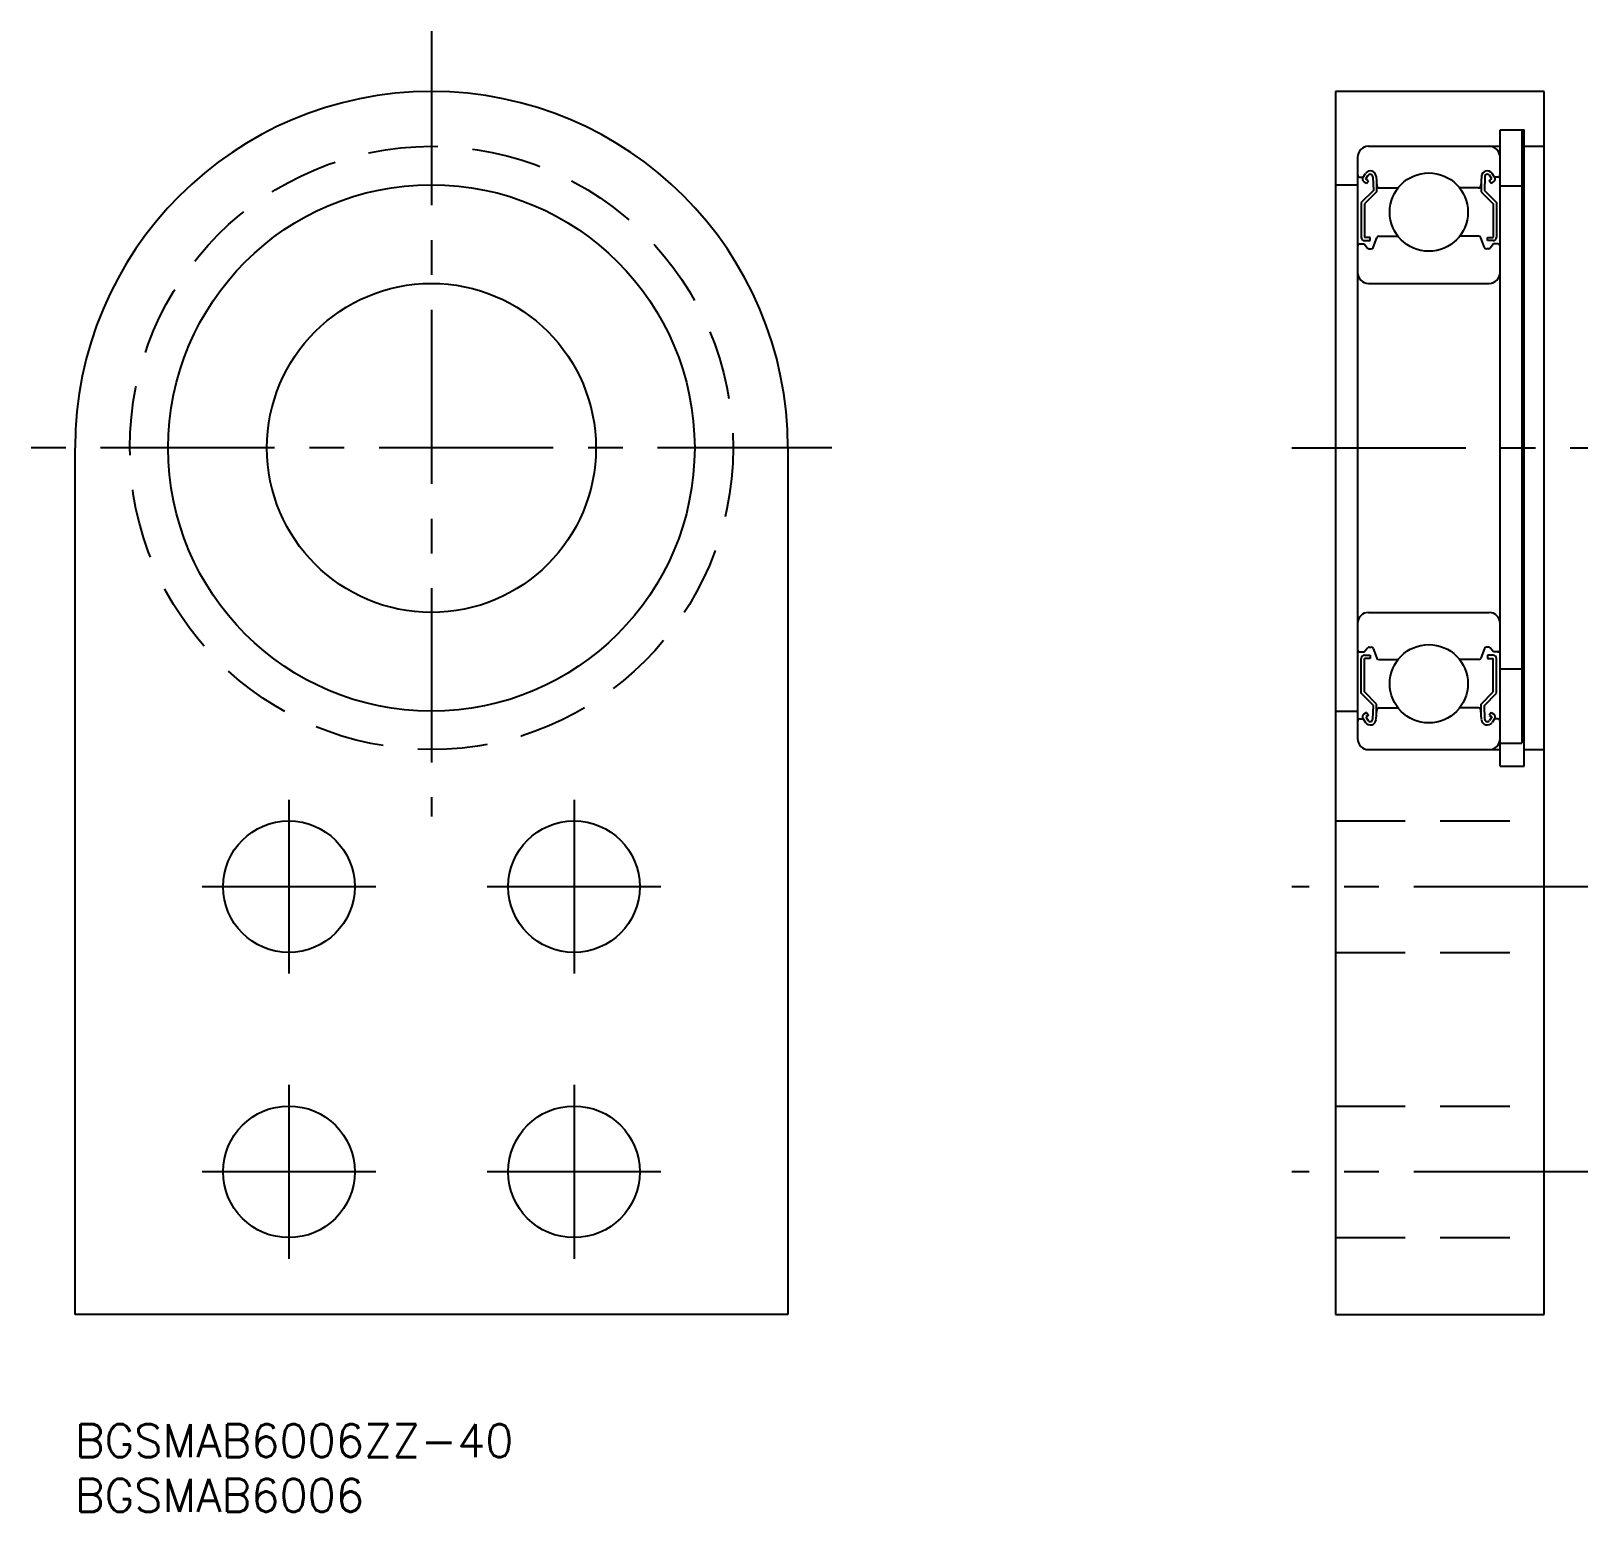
# Model space of a CAD drawing. Extents: x -4 to 138, y -8 to 127.
import ezdxf

# ---------------------------------------------------------------- set-up
doc = ezdxf.new("R2010")
doc.units = 0
doc.header["$LTSCALE"] = 0.5
doc.linetypes.add('CENTER', pattern=[50.8, 31.75, -6.35, 6.35, -6.35])
doc.linetypes.add('DASHED', pattern=[19.05, 12.7, -6.35])
for name, color, linetype in [('MSM_CENTER', 1, 'CENTER'), ('MSM_CONTINUOUS', 7, 'CONTINUOUS'), ('MSM_DASHED', 4, 'DASHED'), ('MSM_PART_NUMBER', 7, 'CONTINUOUS')]:
    doc.layers.add(name, color=color, linetype=linetype)
doc.styles.get("Standard").update_dxf_attribs({"font": 'txt.shx', "height": 3, "bigfont": 'bigfont.shx'})

# ---------------------------------------------------------------- blocks, each defined once
blk = doc.blocks.new('*U9')
at = {"layer": 'MSM_PART_NUMBER'}
blk.add_text('BGSMAB6006ZZ-40', height=3, dxfattribs=at).set_placement((0, -3))
blk = doc.blocks.new('*U10')
at = {"layer": 'MSM_PART_NUMBER'}
blk.add_text('BGSMAB6006', height=3, dxfattribs=at).set_placement((0, -8))

msp = doc.modelspace()

# ---------------------------------------------------------------- linework, layer by layer
at = {"layer": 'MSM_CENTER'}
for p, q in [((32.5, 127), (32.5, 55.39)), ((69, 89), (-4, 89)), ((110.94, 89), (137.94, 89)), ((19.5, 56.92), (19.5, 41.08)), ((45.5, 56.92), (45.5, 41.08)), ((27.42, 49), (11.58, 49)), ((53.42, 49), (37.58, 49)), ((137.94, 49), (110.94, 49)), ((19.5, 30.92), (19.5, 15.08)), ((45.5, 30.92), (45.5, 15.08)), ((27.42, 23), (11.58, 23)), ((53.42, 23), (37.58, 23)), ((137.94, 23), (110.94, 23))]:
    msp.add_line(p, q, dxfattribs=at)
at = {"layer": 'MSM_CONTINUOUS'}
for p, q in [((114.94, 121.5), (114.94, 10)), ((133.94, 121.5), (114.94, 121.5)), ((133.94, 10), (133.94, 121.5)), ((129.94, 60), (129.94, 118)), ((129.94, 118), (132.14, 118)), ((131.94, 62.08), (131.94, 118)), ((132.14, 60), (132.14, 118)), ((117.94, 116.5), (129.94, 116.5)), ((132.14, 116.5), (133.94, 116.5)), ((116.94, 115.5), (116.94, 62.5)), ((117.14, 113.7), (117.44, 113.7)), ((117.44, 113.7), (117.67, 114.03)), ((117.69, 113.53), (117.92, 113.86)), ((118.33, 113.73), (118.38, 112.47)), ((118.63, 113.77), (118.71, 112.88)), ((128.25, 113.77), (128.17, 112.88)), ((128.54, 113.73), (128.5, 112.47)), ((129.19, 113.53), (128.96, 113.86)), ((129.44, 113.7), (129.21, 114.03)), ((129.74, 113.7), (129.44, 113.7)), ((114.94, 113), (116.94, 113)), ((118.38, 112.47), (117.28, 111.37)), ((117.76, 113.11), (117.51, 113.28)), ((118.68, 112.35), (117.58, 111.25)), ((117.93, 113.35), (117.69, 113.53)), ((117.76, 113.11), (117.93, 113.35)), ((118.68, 113.22), (118.68, 112.35)), ((118.91, 112.7), (120.63, 112.7)), ((127.97, 112.7), (126.25, 112.7)), ((128.2, 113.22), (128.2, 112.35)), ((128.2, 112.35), (129.3, 111.25)), ((128.5, 112.47), (129.6, 111.37)), ((128.95, 113.35), (129.19, 113.53)), ((129.12, 113.11), (128.95, 113.35)), ((129.12, 113.11), (129.37, 113.28)), ((129.92, 112.9), (131.92, 112.9)), ((117.28, 111.37), (117.28, 108.2)), ((117.58, 111.25), (117.58, 108.2)), ((129.3, 111.25), (129.3, 108.2)), ((129.6, 111.37), (129.6, 108.2)), ((118.1, 108.2), (117.58, 108.2)), ((117.58, 107.9), (118.1, 107.9)), ((118.1, 107.9), (118.1, 108.2)), ((118.37, 107.28), (118.7, 108.17)), ((118.88, 108.3), (120.63, 108.3)), ((127.99, 108.3), (126.25, 108.3)), ((128.51, 107.28), (128.18, 108.17)), ((128.78, 107.9), (128.78, 108.2)), ((128.78, 108.2), (129.3, 108.2)), ((129.3, 107.9), (128.78, 107.9)), ((117.14, 107.6), (117.54, 107.6)), ((117.54, 107.6), (117.86, 107.22)), ((118.01, 107.15), (118.19, 107.15)), ((128.87, 107.15), (128.69, 107.15)), ((129.34, 107.6), (129.02, 107.22)), ((129.74, 107.6), (129.34, 107.6)), ((117.94, 104), (128.94, 104)), ((0, 10), (0, 89)), ((65, 89), (65, 10)), ((117.94, 74), (128.94, 74)), ((117.14, 70.4), (117.54, 70.4)), ((117.28, 66.63), (117.28, 69.8)), ((117.54, 70.4), (117.86, 70.78)), ((117.58, 70.1), (118.1, 70.1)), ((117.58, 66.75), (117.58, 69.8)), ((118.1, 69.8), (117.58, 69.8)), ((118.01, 70.85), (118.19, 70.85)), ((118.1, 70.1), (118.1, 69.8)), ((118.37, 70.72), (118.7, 69.83)), ((118.88, 69.7), (120.63, 69.7)), ((127.99, 69.7), (126.25, 69.7)), ((128.51, 70.72), (128.18, 69.83)), ((128.87, 70.85), (128.69, 70.85)), ((128.78, 70.1), (128.78, 69.8)), ((129.3, 70.1), (128.78, 70.1)), ((128.78, 69.8), (129.3, 69.8)), ((129.34, 70.4), (129.02, 70.78)), ((129.3, 66.75), (129.3, 69.8)), ((129.74, 70.4), (129.34, 70.4)), ((129.6, 66.63), (129.6, 69.8)), ((129.92, 68.85), (131.92, 68.85)), ((118.68, 65.65), (117.58, 66.75)), ((128.2, 65.65), (129.3, 66.75)), ((118.38, 65.53), (117.28, 66.63)), ((118.33, 64.27), (118.38, 65.53)), ((118.68, 64.78), (118.68, 65.65)), ((118.91, 65.3), (120.63, 65.3)), ((127.97, 65.3), (126.25, 65.3)), ((128.2, 64.78), (128.2, 65.65)), ((128.5, 65.53), (129.6, 66.63)), ((128.54, 64.27), (128.5, 65.53)), ((114.94, 65), (116.94, 65)), ((117.14, 64.3), (117.44, 64.3)), ((117.44, 64.3), (117.67, 63.97)), ((117.76, 64.89), (117.51, 64.72)), ((117.93, 64.65), (117.69, 64.47)), ((117.69, 64.47), (117.92, 64.14)), ((117.76, 64.89), (117.93, 64.65)), ((118.63, 64.23), (118.71, 65.12)), ((128.25, 64.23), (128.17, 65.12)), ((129.12, 64.89), (128.95, 64.65)), ((128.95, 64.65), (129.19, 64.47)), ((129.19, 64.47), (128.96, 64.14)), ((129.12, 64.89), (129.37, 64.72)), ((129.44, 64.3), (129.21, 63.97)), ((129.74, 64.3), (129.44, 64.3)), ((117.94, 61.5), (129.94, 61.5)), ((120.99, 61.5), (120.99, 61.5)), ((129.92, 62.08), (131.92, 62.08)), ((132.14, 61.5), (133.94, 61.5)), ((129.94, 60), (132.14, 60)), ((65, 10), (0, 10)), ((114.94, 10), (133.94, 10))]:
    msp.add_line(p, q, dxfattribs=at)
for centre, radius in [((123.44, 110.5), 3.57), ((32.5, 89), 24), ((32.5, 89), 15), ((123.44, 67.5), 3.57), ((19.5, 49), 6), ((45.5, 49), 6), ((19.5, 23), 6), ((45.5, 23), 6)]:
    msp.add_circle(centre, radius, dxfattribs=at)
for centre, radius, start, end in [((32.5, 89), 32.5, 0, 180), ((117.94, 115.5), 1, 90, 180), ((128.94, 115.5), 1, 0, 90), ((117.14, 113.9), 0.2, 180, 270), ((117.68, 113.53), 0.3, 144.9356, 235.0377), ((118.1, 113.73), 0.53, 5.0651, 144.9356), ((118.1, 113.72), 0.23, 2.1311, 144.9356), ((128.77, 113.73), 0.53, 35.0644, 174.9349), ((128.77, 113.72), 0.23, 35.0644, 177.8689), ((129.19, 113.53), 0.3, 304.9623, 35.0644), ((129.74, 113.9), 0.2, 270, 0), ((118.91, 112.9), 0.2, 185.0651, 270), ((127.97, 112.9), 0.2, 270, 354.9349), ((117.58, 108.2), 0.3, 180, 270), ((118.88, 108.1), 0.2, 90, 159.9703), ((127.99, 108.1), 0.2, 20.0297, 90), ((129.3, 108.2), 0.3, 270, 0), ((117.14, 107.4), 0.2, 90, 180), ((118.01, 107.35), 0.2, 219.9991, 270), ((118.19, 107.35), 0.2, 270, 339.9703), ((128.69, 107.35), 0.2, 200.0297, 270), ((128.87, 107.35), 0.2, 270, 320.0009), ((129.74, 107.4), 0.2, 0, 90), ((117.94, 105), 1, 180, 270), ((128.94, 105), 1, 270, 0), ((117.94, 73), 1, 90, 180), ((128.94, 73), 1, 0, 90), ((117.14, 70.6), 0.2, 180, 270), ((117.58, 69.8), 0.3, 90, 180), ((118.01, 70.65), 0.2, 90, 140.0009), ((118.19, 70.65), 0.2, 20.0297, 90), ((118.88, 69.9), 0.2, 200.0297, 270), ((127.99, 69.9), 0.2, 270, 339.9703), ((128.69, 70.65), 0.2, 90, 159.9703), ((128.87, 70.65), 0.2, 39.9991, 90), ((129.3, 69.8), 0.3, 0, 90), ((129.74, 70.6), 0.2, 270, 0), ((118.91, 65.1), 0.2, 90, 174.9349), ((127.97, 65.1), 0.2, 5.0651, 90), ((117.14, 64.1), 0.2, 90, 180), ((117.68, 64.47), 0.3, 124.9623, 215.0644), ((118.1, 64.27), 0.53, 215.0644, 354.9349), ((118.1, 64.28), 0.23, 215.0644, 357.8689), ((128.77, 64.27), 0.53, 185.0651, 324.9356), ((128.77, 64.28), 0.23, 182.1311, 324.9356), ((129.19, 64.47), 0.3, 324.9356, 55.0377), ((129.74, 64.1), 0.2, 0, 90), ((117.94, 62.5), 1, 180, 270), ((128.94, 62.5), 1, 270, 0)]:
    msp.add_arc(centre, radius, start, end, dxfattribs=at)
at = {"layer": 'MSM_DASHED'}
for p, q in [((114.94, 55), (133.94, 55)), ((114.94, 43), (133.94, 43)), ((114.94, 29), (133.94, 29)), ((114.94, 17), (133.94, 17))]:
    msp.add_line(p, q, dxfattribs=at)
msp.add_circle((32.5, 89), 27.5, dxfattribs=at)

# ---------------------------------------------------------------- block references
at = {"layer": 'MSM_CONTINUOUS'}
for name in ['*U9', '*U10']:
    msp.add_blockref(name, (0, 0), dxfattribs=at)

doc.saveas('drawing.dxf')
